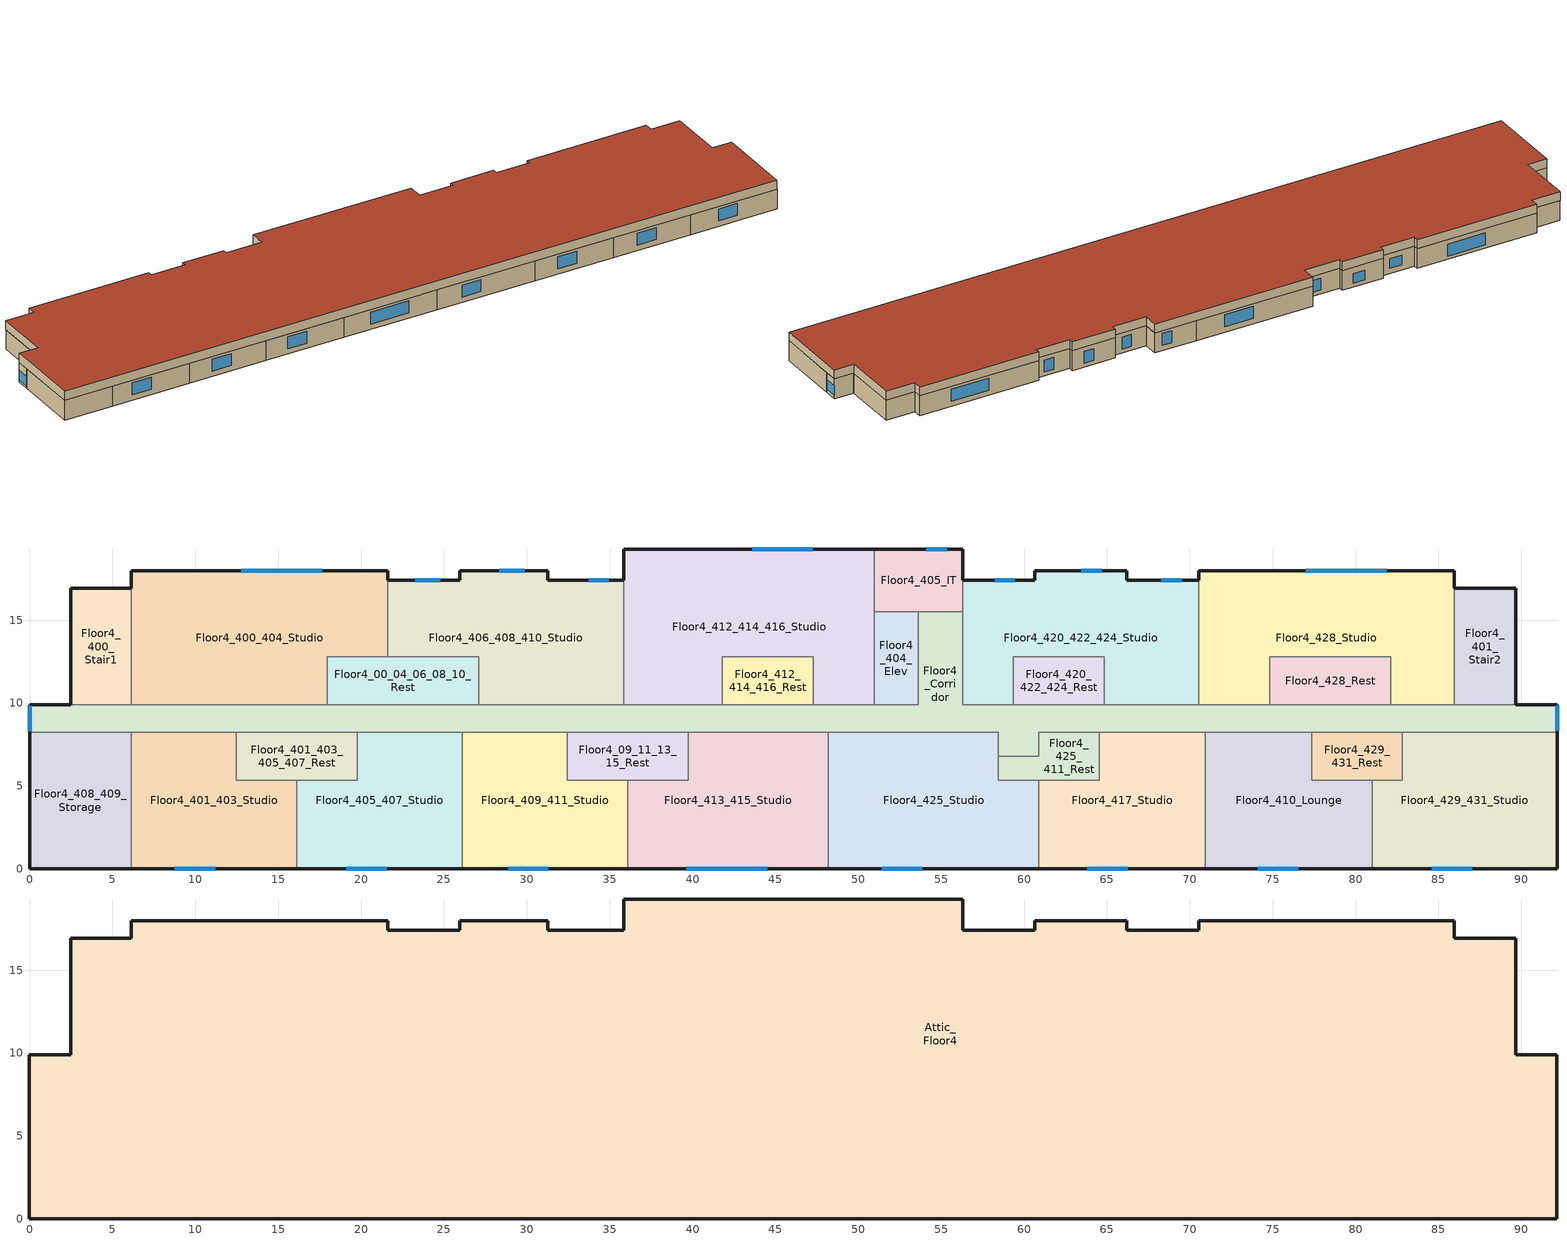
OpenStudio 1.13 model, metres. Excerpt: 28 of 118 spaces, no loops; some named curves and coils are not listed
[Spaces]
Floor4_405_IT
 floor to Attic_Floor3: 50.95,15.51 50.95,19.28 56.29,19.28 56.29,15.51 z10.34
 wall outside: 56.29,17.42 56.29,19.28 50.95,19.28 z10.34:12.88
 wall to Floor4_412_414_416_Studio: 50.95,19.28 50.95,15.51 z10.34:12.88
 wall to Floor4_420_422_424_Studio: 56.29,15.51 56.29,17.42 z10.34:12.88
 wall to Floor4_Corridor: 53.62,15.51 56.29,15.51 z10.34:12.88
 wall to Floor4_404_Elev: 50.95,15.51 53.62,15.51 z10.34:12.88
 window: 55.32,19.28 54.11,19.28 z11.01:12.53
Floor4_412_414_416_Studio
 floor to Attic_Floor3: 41.81,9.89 35.86,9.89 35.86,19.28 50.95,19.28 50.95,9.89 47.29,9.89 47.29,12.78 41.81,12.78 z10.34
 wall outside: 50.95,19.28 35.86,19.28 35.86,17.42 z10.34:12.88
 wall to Floor4_Corridor: 35.86,9.89 41.81,9.89 / 47.29,9.89 50.95,9.89 z10.34:12.88
 wall to Floor4_406_408_410_Studio: 35.86,17.42 35.86,9.89 z10.34:12.88
 wall to Floor4_404_Elev: 50.95,9.89 50.95,15.51 z10.34:12.88
 wall to Floor4_412_414_416_Rest: 41.81,9.89 41.81,12.78 47.29,12.78 47.29,9.89 z10.34:12.88
 window: 47.24,19.28 43.59,19.28 z11.02:12.55
Floor4_428_Studio
 floor to Attic_Floor3: 74.82,9.89 70.54,9.89 70.54,17.98 85.95,17.98 85.95,9.89 82.14,9.89 82.14,12.78 74.82,12.78 z10.34
 wall outside: 85.95,16.92 85.95,17.98 70.54,17.98 70.54,17.42 z10.34:12.88
 wall to Floor4_Corridor: 82.14,9.89 85.95,9.89 / 70.54,9.89 74.82,9.89 z10.34:12.88
 wall to Floor4_428_Rest: 74.82,9.89 74.82,12.78 82.14,12.78 82.14,9.89 z10.34:12.88
 wall to Floor4_420_422_424_Studio: 70.54,17.42 70.54,9.89 z10.34:12.88
 wall to Floor4_401_Stair2: 85.95,9.89 85.95,16.92 z10.34:12.88
 window: 81.88,17.98 77.01,17.98 z11:12.53
Floor4_420_422_424_Studio
 floor to Attic_Floor3: 59.36,9.89 56.29,9.89 56.29,17.42 60.63,17.42 60.63,17.98 66.19,17.98 66.19,17.42 70.54,17.42 70.54,9.89 64.85,9.89 64.85,12.78 59.36,12.78 z10.34
 wall outside: 70.54,17.42 66.19,17.42 66.19,17.98 60.63,17.98 60.63,17.42 56.29,17.42 z10.34:12.88
 wall to Floor4_Corridor: 64.85,9.89 70.54,9.89 / 56.29,15.51 56.29,9.89 59.36,9.89 z10.34:12.88
 wall to Floor4_420_422_424_Rest: 59.36,9.89 59.36,12.78 64.85,12.78 64.85,9.89 z10.34:12.88
 window: 69.51,17.42 68.29,17.42 z10.86:12.38; 64.68,17.98 63.46,17.98 z10.83:12.35; 59.44,17.42 58.22,17.42 z10.81:12.34
Floor4_406_408_410_Studio
 floor to Attic_Floor3: 27.1,9.89 27.1,12.78 21.62,12.78 21.62,17.42 25.96,17.42 25.96,17.98 31.27,17.98 31.27,17.42 35.86,17.42 35.86,9.89 z10.34
 wall outside: 35.86,17.42 31.27,17.42 31.27,17.98 25.96,17.98 25.96,17.42 21.62,17.42 z10.34:12.88
 wall to Floor4_Corridor: 27.1,9.89 35.86,9.89 z10.34:12.88
 wall to Floor4_00_04_06_08_10_Rest: 21.62,12.78 27.1,12.78 27.1,9.89 z10.34:12.88
 wall to Floor4_400_404_Studio: 21.62,17.42 21.62,12.78 z10.34:12.88
 window: 34.95,17.42 33.73,17.42 z10.85:12.37; 29.87,17.98 28.35,17.98 z10.88:12.1; 24.78,17.42 23.26,17.42 z11.02:12.24
Floor4_400_404_Studio
 floor to Attic_Floor3: 6.15,9.89 6.15,17.98 21.62,17.98 21.62,12.78 17.96,12.78 17.96,9.89 z10.34
 wall outside: 21.62,17.42 21.62,17.98 6.15,17.98 6.15,16.92 z10.34:12.88
 wall to Floor4_Corridor: 6.15,9.89 17.96,9.89 z10.34:12.88
 wall to Floor4_400_Stair1: 6.15,16.92 6.15,9.89 z10.34:12.88
 wall to Floor4_00_04_06_08_10_Rest: 17.96,9.89 17.96,12.78 21.62,12.78 z10.34:12.88
 window: 17.65,17.98 12.77,17.98 z10.75:12.28
Floor4_401_Stair2
 floor to Attic_Floor3: 85.95,9.89 85.95,16.92 89.66,16.92 89.66,9.89 z10.34
 wall outside: 89.66,9.89 89.66,16.92 85.95,16.92 z10.34:12.88
 wall to Floor4_Corridor: 85.95,9.89 89.66,9.89 z10.34:12.88
Floor4_400_Stair1
 floor to Attic_Floor3: 2.49,9.89 2.49,16.92 6.15,16.92 6.15,9.89 z10.34
 wall outside: 6.15,16.92 2.49,16.92 2.49,9.89 z10.34:12.88
 wall to Floor4_Corridor: 2.49,9.89 6.15,9.89 z10.34:12.88
Floor4_Corridor
 floor to Attic_Floor3: 58.45,6.79 58.45,8.23 0,8.23 0,9.89 53.62,9.89 53.62,15.51 56.29,15.51 56.29,9.89 92.15,9.89 92.15,8.23 60.88,8.23 60.88,6.79 z10.34
 wall outside: 2.49,9.89 0,9.89 0,8.23 / 92.15,8.23 92.15,9.89 89.66,9.89 z10.34:12.88
 wall to Floor4_425_411_Rest: 58.45,6.79 60.88,6.79 60.88,8.23 64.54,8.23 z10.34:12.88
 wall to Floor4_425_Studio: 48.2,8.23 58.45,8.23 58.45,6.79 z10.34:12.88
 wall to Floor4_413_415_Studio: 39.75,8.23 48.2,8.23 z10.34:12.88
 wall to Floor4_09_11_13_15_Rest: 32.44,8.23 39.75,8.23 z10.34:12.88
 wall to Floor4_409_411_Studio: 26.11,8.23 32.44,8.23 z10.34:12.88
 wall to Floor4_405_407_Studio: 19.79,8.23 26.11,8.23 z10.34:12.88
 wall to Floor4_401_403_405_407_Rest: 12.47,8.23 19.79,8.23 z10.34:12.88
 wall to Floor4_401_403_Studio: 6.15,8.23 12.47,8.23 z10.34:12.88
 wall to Floor4_408_409_Storage: 0,8.23 6.15,8.23 z10.34:12.88
 wall to Floor4_00_04_06_08_10_Rest: 27.1,9.89 17.96,9.89 z10.34:12.88
 wall to Floor4_412_414_416_Rest: 47.29,9.89 41.81,9.89 z10.34:12.88
 wall to Floor4_404_Elev: 53.62,15.51 53.62,9.89 50.95,9.89 z10.34:12.88
 wall to Floor4_420_422_424_Rest: 64.85,9.89 59.36,9.89 z10.34:12.88
 wall to Floor4_428_Rest: 82.14,9.89 74.82,9.89 z10.34:12.88
 wall to Floor4_429_431_Studio: 82.83,8.23 92.15,8.23 z10.34:12.88
 wall to Floor4_429_431_Rest: 77.34,8.23 82.83,8.23 z10.34:12.88
 wall to Floor4_410_Lounge: 70.94,8.23 77.34,8.23 z10.34:12.88
 wall to Floor4_417_Studio: 64.54,8.23 70.94,8.23 z10.34:12.88
 window: 92.15,8.32 92.15,9.84 z10.77:11.99; 0,9.84 0,8.31 z10.65:11.87
Floor4_404_Elev
 floor to Attic_Floor3: 50.95,9.89 50.95,15.51 53.62,15.51 53.62,9.89 z10.34
Floor4_428_Rest
 floor to Attic_Floor3: 74.82,9.89 74.82,12.78 82.14,12.78 82.14,9.89 z10.34
Floor4_420_422_424_Rest
 floor to Attic_Floor3: 59.36,9.89 59.36,12.78 64.85,12.78 64.85,9.89 z10.34
Floor4_412_414_416_Rest
 floor to Attic_Floor3: 41.81,9.89 41.81,12.78 47.29,12.78 47.29,9.89 z10.34
Floor4_00_04_06_08_10_Rest
 floor to Attic_Floor3: 17.96,9.89 17.96,12.78 27.1,12.78 27.1,9.89 z10.34
Floor4_429_431_Studio
 floor to Attic_Floor3: 81,0 81,5.34 82.83,5.34 82.83,8.23 92.15,8.23 92.15,0 z10.34
 wall outside: 81,0 92.15,0 92.15,8.23 z10.34:12.88
 wall to Floor4_410_Lounge: 81,5.34 81,0 z10.34:12.88
 wall to Floor4_429_431_Rest: 82.83,8.23 82.83,5.34 81,5.34 z10.34:12.88
 window: 84.6,0 87.03,0 z11.02:12.55
Floor4_429_431_Rest
 floor to Attic_Floor3: 77.34,5.34 77.34,8.23 82.83,8.23 82.83,5.34 z10.34
 wall to Floor4_410_Lounge: 77.34,8.23 77.34,5.34 81,5.34 z10.34:12.88
Floor4_410_Lounge
 floor to Attic_Floor3: 70.94,0 70.94,8.23 77.34,8.23 77.34,5.34 81,5.34 81,0 z10.34
 wall outside: 70.94,0 81,0 z10.34:12.88
 wall to Floor4_417_Studio: 70.94,8.23 70.94,0 z10.34:12.88
 window: 74.1,0 76.54,0 z11.02:12.55
Floor4_417_Studio
 floor to Attic_Floor3: 60.88,0 60.88,5.34 64.54,5.34 64.54,8.23 70.94,8.23 70.94,0 z10.34
 wall outside: 60.88,0 70.94,0 z10.34:12.88
 wall to Floor4_425_Studio: 60.88,5.34 60.88,0 z10.34:12.88
 wall to Floor4_425_411_Rest: 64.54,8.23 64.54,5.34 60.88,5.34 z10.34:12.88
 window: 63.81,0 66.24,0 z11.02:12.55
Floor4_425_411_Rest
 floor to Attic_Floor3: 58.45,5.34 58.45,6.79 60.88,6.79 60.88,8.23 64.54,8.23 64.54,5.34 z10.34
 wall to Floor4_425_Studio: 58.45,6.79 58.45,5.34 60.88,5.34 z10.34:12.88
Floor4_425_Studio
 floor to Attic_Floor3: 48.2,0 48.2,8.23 58.45,8.23 58.45,5.34 60.88,5.34 60.88,0 z10.34
 wall outside: 48.2,0 60.88,0 z10.34:12.88
 wall to Floor4_413_415_Studio: 48.2,8.23 48.2,0 z10.34:12.88
 window: 51.41,0 53.85,0 z11.02:12.55
Floor4_413_415_Studio
 floor to Attic_Floor3: 48.2,0 36.09,0 36.09,5.34 39.75,5.34 39.75,8.23 48.2,8.23 z10.34
 wall outside: 36.09,0 48.2,0 z10.34:12.88
 wall to Floor4_409_411_Studio: 36.09,5.34 36.09,0 z10.34:12.88
 wall to Floor4_09_11_13_15_Rest: 39.75,8.23 39.75,5.34 36.09,5.34 z10.34:12.88
 window: 39.62,0 44.5,0 z11.02:12.55
Floor4_09_11_13_15_Rest
 floor to Attic_Floor3: 32.44,5.34 32.44,8.23 39.75,8.23 39.75,5.34 z10.34
 wall to Floor4_409_411_Studio: 32.44,8.23 32.44,5.34 36.09,5.34 z10.34:12.88
Floor4_409_411_Studio
 floor to Attic_Floor3: 26.11,0 26.11,8.23 32.44,8.23 32.44,5.34 36.09,5.34 36.09,0 z10.34
 wall outside: 26.11,0 36.09,0 z10.34:12.88
 wall to Floor4_405_407_Studio: 26.11,8.23 26.11,0 z10.34:12.88
 window: 28.87,0 31.31,0 z11.02:12.55
Floor4_405_407_Studio
 floor to Attic_Floor3: 16.13,0 16.13,5.34 19.79,5.34 19.79,8.23 26.11,8.23 26.11,0 z10.34
 wall outside: 16.13,0 26.11,0 z10.34:12.88
 wall to Floor4_401_403_Studio: 16.13,5.34 16.13,0 z10.34:12.88
 wall to Floor4_401_403_405_407_Rest: 19.79,8.23 19.79,5.34 16.13,5.34 z10.34:12.88
 window: 19.11,0 21.55,0 z11.02:12.55
Floor4_401_403_405_407_Rest
 floor to Attic_Floor3: 12.47,5.34 12.47,8.23 19.79,8.23 19.79,5.34 z10.34
 wall to Floor4_401_403_Studio: 12.47,8.23 12.47,5.34 16.13,5.34 z10.34:12.88
Floor4_401_403_Studio
 floor to Attic_Floor3: 6.15,0 6.15,8.23 12.47,8.23 12.47,5.34 16.13,5.34 16.13,0 z10.34
 wall outside: 6.15,0 16.13,0 z10.34:12.88
 wall to Floor4_408_409_Storage: 6.15,8.23 6.15,0 z10.34:12.88
 window: 8.76,0 11.2,0 z11.02:12.55
Floor4_408_409_Storage
 floor to Attic_Floor3: 0,0 0,8.23 6.15,8.23 6.15,0 z10.34
 wall outside: 0,8.23 0,0 6.15,0 z10.34:12.88
Attic_Floor4
 floor to Floor4_Corridor: 58.45,6.79 58.45,8.23 0,8.23 0,9.89 53.62,9.89 53.62,15.51 56.29,15.51 56.29,9.89 92.15,9.89 92.15,8.23 60.88,8.23 60.88,6.79 z12.88
 floor to Floor4_400_404_Studio: 6.15,9.89 6.15,17.98 21.62,17.98 21.62,12.78 17.96,12.78 17.96,9.89 z12.88
 floor to Floor4_404_Elev: 53.62,9.89 50.95,9.89 50.95,15.51 53.62,15.51 z12.88
 floor to Floor4_405_IT: 50.95,15.51 50.95,19.28 56.29,19.28 56.29,15.51 z12.88
 floor to Floor4_412_414_416_Studio: 35.86,9.89 35.86,19.28 50.95,19.28 50.95,9.89 z12.88
 floor to Floor4_401_Stair2: 85.95,9.89 85.95,16.92 89.66,16.92 89.66,9.89 z12.88
 floor to Floor4_406_408_410_Studio: 35.86,9.89 27.1,9.89 27.1,12.78 21.62,12.78 21.62,17.42 25.96,17.42 25.96,17.98 31.27,17.98 31.27,17.42 35.86,17.42 z12.88
 floor to Floor4_428_Studio: 70.54,9.89 70.54,17.98 85.95,17.98 85.95,9.89 z12.88
 floor to Floor4_425_Studio: 48.2,0 48.2,8.23 58.45,8.23 58.45,5.34 60.88,5.34 60.88,0 z12.88
 floor to Floor4_410_Lounge: 70.94,0 70.94,8.23 77.34,8.23 77.34,5.34 81,5.34 81,0 z12.88
 floor to Floor4_408_409_Storage: 0,0 0,8.23 6.15,8.23 6.15,0 z12.88
 floor to Floor4_401_403_Studio: 6.15,0 6.15,8.23 12.47,8.23 12.47,5.34 16.13,5.34 16.13,0 z12.88
 floor to Floor4_417_Studio: 60.88,0 60.88,5.34 64.54,5.34 64.54,8.23 70.94,8.23 70.94,0 z12.88
 floor to Floor4_420_422_424_Studio: 56.29,9.89 56.29,17.42 60.63,17.42 60.63,17.98 66.19,17.98 66.19,17.42 70.54,17.42 70.54,9.89 z12.88
 floor to Floor4_00_04_06_08_10_Rest: 17.96,9.89 17.96,12.78 27.1,12.78 27.1,9.89 z12.88
 floor to Floor4_401_403_405_407_Rest: 12.47,5.34 12.47,8.23 19.79,8.23 19.79,5.34 z12.88
 floor to Floor4_09_11_13_15_Rest: 32.44,5.34 32.44,8.23 39.75,8.23 39.75,5.34 z12.88
 floor to Floor4_405_407_Studio: 16.13,0 16.13,5.34 19.79,5.34 19.79,8.23 26.11,8.23 26.11,0 z12.88
 floor to Floor4_409_411_Studio: 26.11,0 26.11,8.23 32.44,8.23 32.44,5.34 36.09,5.34 36.09,0 z12.88
 floor to Floor4_425_411_Rest: 58.45,5.34 58.45,6.79 60.88,6.79 60.88,8.23 64.54,8.23 64.54,5.34 z12.88
 floor to Floor4_400_Stair1: 2.49,9.89 2.49,16.92 6.15,16.92 6.15,9.89 z12.88
 floor to Floor4_429_431_Rest: 77.34,5.34 77.34,8.23 82.83,8.23 82.83,5.34 z12.88
 floor to Floor4_429_431_Studio: 81,0 81,5.34 82.83,5.34 82.83,8.23 92.15,8.23 92.15,0 z12.88
 floor to Floor4_413_415_Studio: 36.09,0 36.09,5.34 39.75,5.34 39.75,8.23 48.2,8.23 48.2,0 z12.88
 floor to Floor4_428_Rest: 74.82,9.89 74.82,12.78 82.14,12.78 82.14,9.89 z12.88
 floor to Floor4_420_422_424_Rest: 59.36,9.89 59.36,12.78 64.85,12.78 64.85,9.89 z12.88
 floor to Floor4_412_414_416_Rest: 41.81,9.89 41.81,12.78 47.29,12.78 47.29,9.89 z12.88
 wall outside: 92.15,0 92.15,9.89 89.66,9.89 89.66,16.92 85.95,16.92 85.95,17.98 70.54,17.98 70.54,17.42 66.19,17.42 66.19,17.98 60.63,17.98 60.63,17.42 56.29,17.42 56.29,19.28 35.86,19.28 35.86,17.42 31.27,17.42 31.27,17.98 25.96,17.98 25.96,17.42 21.62,17.42 21.62,17.98 6.15,17.98 6.15,16.92 2.49,16.92 2.49,9.89 0,9.89 0,0 92.15,0 z12.88:14.02
 roof outside: 35.86,19.28 35.86,17.42 31.27,17.42 31.27,17.98 25.96,17.98 25.96,17.42 21.62,17.42 21.62,17.98 6.15,17.98 6.15,16.92 2.49,16.92 2.49,9.89 0,9.89 0,0 92.15,0 92.15,9.89 89.66,9.89 89.66,16.92 85.95,16.92 85.95,17.98 70.54,17.98 70.54,17.42 66.19,17.42 66.19,17.98 60.63,17.98 60.63,17.42 56.29,17.42 56.29,19.28 z14.02
[ClimateZones]
Climate Zone Institution Name 1=ASHRAE; Climate Zone Document Name 1=ANSI/ASHRAE Standard 169; Climate Zone Document Year 1=2006; Climate Zone Value 1=6A; Climate Zone Institution Name 2=CEC; Climate Zone Document Name 2=California Climate Zone Descriptions; Climate Zone Document Year 2=1995
[Building]
CandleWood Suites, Fort Drum, NY: Nominal Floor to Floor Height {m}=3.3528; Space Type=LrgHotel - GuestRoom; Default Construction Set=LrgHotelConsSet adj roof insulation adj ext wall insulation; Standards Number of Stories=4; Standards Number of Above Ground Stories=4; Standards Building Type=LargeHotel; Standards Number of Living Units=240; Nominal Floor to Ceiling Height {m}=2.4384
[Site]
Watertown Ap: Latitude {deg}=44; Longitude {deg}=-76.02; Time Zone {hr}=-5; Elevation {m}=97
[SizingPeriod:DesignDay] Barometric Pressure {Pa}=100165; Sky Clearness=0; Rain Indicator=0; Snow Indicator=0; Day of Month=21; Daylight Saving Time Indicator=0; Humidity Indicating Type=Wetbulb; Dry-Bulb Temperature Range Modifier Type=DefaultMultipliers
Name | Maximum Dry-Bulb Temperature {C} | Daily Dry-Bulb Temperature Range {deltaC} | Humidity Indicating Conditions at Maximum Dry-Bulb | Wind Speed {m/s} | Wind Direction {deg} | Month | Day Type | Solar Model Indicator | ASHRAE Taub | ASHRAE Taud
Watertown Ap Ann Clg .4% Condns DB=>MWB | 29.6 | 10.8 | 22 | 4.8 | 250 | 7 | SummerDesignDay | ASHRAETau | 0.457 | 2.015
Watertown Ap Ann Htg 99.6% Condns DB | -25 | 0 | -25 | 2.2 | 80 | 1 | WinterDesignDay | ASHRAEClearSky
[Construction]
ExtSlabCarpet 4in: MAT-CC05 4 HW CONCRETE, SlabInsulation, G05 25mm wood
Interior Floor: F16 Acoustic tile, F05 Ceiling air space resistance, M11 100mm lightweight concrete
Interior Wall: G01a 19mm gypsum board, F04 Wall air space resistance, G01a 19mm gypsum board
Interior Ceiling: M11 100mm lightweight concrete, F05 Ceiling air space resistance, F16 Acoustic tile
ExtWindow Metal: Fixed Window 3.12/0.40/0.31
Exterior Door: F08 Metal surface, I01 25mm insulation board
Interior Window: Clear 3mm
Interior Door; Interior Partition: G05 25mm wood
ExtRoof IEAD adj roof insulation: Roof Membrane, IEAD Roof Insulation R-19.72 IP_R-value 49.0 (ft^2*h*R/Btu), Metal Decking
ExtWall Mass adj ext wall insulation: 1IN Stucco, 8IN CONCRETE HW RefBldg, Mass Wall Insulation R-10.11 IP_R-value 20.0 (ft^2*h*R/Btu), 1/2IN Gypsum
[Material] Thermal Absorptance=0.9
Name | Roughness | Thickness {m} | Conductivity {W/m-K} | Density {kg/m3} | Specific Heat {J/kg-K} | Solar Absorptance | Visible Absorptance
MAT-CC05 4 HW CONCRETE | Rough | 0.1016 | 1.311 | 2240 | 836.8 | 0.85 | 0.85
1IN Stucco | Smooth | 0.0253 | 0.6918 | 1858 | 837 | 0.92 | 0.92
8IN CONCRETE HW RefBldg | Rough | 0.2032 | 1.311 | 2240 | 836.8 | 0.7 | 0.7
1/2IN Gypsum | Smooth | 0.0127 | 0.16 | 784.9 | 830 | 0.4 | 0.4
Roof Membrane | VeryRough | 0.0095 | 0.16 | 1121.29 | 1460 | 0.7 | 0.7
Metal Decking | MediumSmooth | 0.0015 | 45.006 | 7680 | 418.4 | 0.6 | 0.6
F16 Acoustic tile | MediumSmooth | 0.0191 | 0.06 | 368 | 590 | 0.3 | 0.3
M11 100mm lightweight concrete | MediumRough | 0.1016 | 0.53 | 1280 | 840 | 0.5 | 0.5
G01a 19mm gypsum board | MediumSmooth | 0.019 | 0.16 | 800 | 1090 | 0.4 | 0.4
F08 Metal surface | Smooth | 0.0008 | 45.28 | 7824 | 500 | 0.7 | 0.7
I01 25mm insulation board | MediumRough | 0.0254 | 0.03 | 43 | 1210 | 0.6 | 0.6
G05 25mm wood | MediumSmooth | 0.0254 | 0.15 | 608 | 1630 | 0.5 | 0.5
IEAD Roof Insulation R-19.72 IP_R-value 49.0 (ft^2*h*R/Btu) | MediumRough | 0.422841 | 0.049 | 265 | 836.8 | 0.7 | 0.7
Mass Wall Insulation R-10.11 IP_R-value 20.0 (ft^2*h*R/Btu) | MediumRough | 0.172588 | 0.049 | 265 | 836.8 | 0.7 | 0.7
SlabInsulation | MediumRough | 0.08128 | 0.049 | 265 | 836.8 | 0.7 | 0.7
[DefaultSurfaceConstructions]
Name | Floor Construction | Wall Construction | Roof Ceiling Construction
Default Surface Constructions 2 | Interior Floor | Interior Wall | Interior Ceiling
Default Surface Constructions 3 | ExtSlabCarpet 4in | ExtSlabCarpet 4in | ExtSlabCarpet 4in
Default Surface Constructions 1 adj roof insulation adj ext wall insulation | ExtSlabCarpet 4in | ExtWall Mass adj ext wall insulation | ExtRoof IEAD adj roof insulation
[Material:AirGap]
Name | Thermal Resistance {m2-K/W}
F05 Ceiling air space resistance | 0.18
F04 Wall air space resistance | 0.15
[DefaultSubSurfaceConstructions]
Name | Fixed Window Construction | Operable Window Construction | Door Construction | Tubular Daylight Dome Construction | Tubular Daylight Diffuser Construction
Default Sub Surface Constructions 1 | ExtWindow Metal | ExtWindow Metal | Exterior Door | Interior Window | Interior Window
Default Sub Surface Constructions 2 | Interior Window | Interior Window | Interior Door
[WindowMaterial:SimpleGlazingSystem]
Fixed Window 3.12/0.40/0.31: U-Factor {W/m2-K}=1.98739; Solar Heat Gain Coefficient=0.35; Visible Transmittance=0.31
[WindowMaterial:Glazing]
Clear 3mm: Optical Data Type=SpectralAverage; Thickness {m}=0.003; Solar Transmittance at Normal Incidence=0.837; Front Side Solar Reflectance at Normal Incidence=0.075; Back Side Solar Reflectance at Normal Incidence=0; Visible Transmittance at Normal Incidence=0.898; Front Side Visible Reflectance at Normal Incidence=0.081; Back Side Visible Reflectance at Normal Incidence=0; Infrared Transmittance at Normal Incidence=0; Front Side Infrared Hemispherical Emissivity=0.84; Back Side Infrared Hemispherical Emissivity=0.84; Conductivity {W/m-K}=0.9; Dirt Correction Factor for Solar and Visible Transmittance=1; Solar Diffusing=No
[DefaultConstructionSet]
LrgHotelConsSet adj roof insulation adj ext wall insulation: Default Exterior Surface Constructions=Default Surface Constructions 1 adj roof insulation adj ext wall insulation; Default Interior Surface Constructions=Default Surface Constructions 2; Default Ground Contact Surface Constructions=Default Surface Constructions 3; Default Exterior SubSurface Constructions=Default Sub Surface Constructions 1; Default Interior SubSurface Constructions=Default Sub Surface Constructions 2; Interior Partition Construction=Interior Partition
[SpaceType] Standards Building Type=LargeHotel
Name | Default Schedule Set | Design Specification Outdoor Air Object | Standards Space Type
LrgHotel - Attic | LrgHotel - Attic Schedule Set | LrgHotel - Attic Ventilation | Attic
LrgHotel - Corridor | LrgHotel - Corridor Schedule Set | LrgHotel - Circulation Ventilation | Corridor
LrgHotel - GuestRoom | LrgHotel - GuestRoom Schedule Set | LrgHotel - Guest Room Ventilation | GuestRoom
LrgHotel - Storage | LrgHotel - Storage Schedule Set | LrgHotel - Storage Ventilation | Storage
LrgHotel - Restrooms | LrgHotel - Restroom Schedule Set | LrgHotel - Guest Room Ventilation | GuestRoom
LrgHotel - Stairs | LrgHotel - Stairs Schedule Set | LrgHotel - Stairs Ventilation | Corridor
LrgHotel - Elevator | LrgHotel - Elevator Schedule Set | LrgHotel - Circulation Ventilation | Corridor
LrgHotel - IT Space | LrgHotel - IT/Office Schedule Set | LrgHotel - IT Ventilation | Mechanical
LrgHotel - Lounge | LrgHotel - Lobby/BusinessCenter Schedule Set | LrgHotel - Lobby Ventilation | Lobby
[DefaultScheduleSet] People Activity Level Schedule=LargeHotel Activity; Infiltration Schedule=LargeHotel Infil Quarter On
Name | Number of People Schedule | Lighting Schedule | Electric Equipment Schedule
LrgHotel - Attic Schedule Set; LrgHotel - Lobby/BusinessCenter Schedule Set; LrgHotel - Storage Schedule Set; LrgHotel - IT/Office Schedule Set | LargeHotel Bldg Occ | LargeHotel Bldg Light | LargeHotel Bldg Equip
LrgHotel - Corridor Schedule Set | LargeHotel Bldg Occ | LargeHotel Bldg Light-Corridors
LrgHotel - GuestRoom Schedule Set | LargeHotel GuestRoom Occ | LargeHotel Bldg Light | LargeHotel GuestRoom Equip
LrgHotel - Restroom Schedule Set | LargeHotel GuestRoom Occ | LargeHotel Bldg Light | LargeHotel Bldg Equip
LrgHotel - Stairs Schedule Set | LargeHotel Bldg Occ | LargeHotel Bldg Light
LrgHotel - Elevator Schedule Set | LargeHotel Bldg Occ | LargeHotel Bldg Light | LargeHotel Elevator PlugLoad Sch
[DesignSpecification:OutdoorAir] Outdoor Air Method=Sum
Name | Outdoor Air Flow per Person {m3/s-person} | Outdoor Air Flow per Floor Area {m3/s-m2}
LrgHotel - Attic Ventilation | 0 | 0.0003048
LrgHotel - Circulation Ventilation |  | 0.0003048
LrgHotel - Guest Room Ventilation | 0.00235974 | 0.0003048
LrgHotel - Lobby Ventilation | 0.00353961 | 0.0003048
LrgHotel - Storage Ventilation |  | 0.0006096
LrgHotel - IT Ventilation; LrgHotel - Stairs Ventilation | 0.00707921
[SpaceInfiltration:DesignFlowRate] Design Flow Rate Calculation Method=Flow/ExteriorArea; Flow per Exterior Surface Area {m3/s-m2}=0.000226568
Name | Space or SpaceType
LrgHotel - Attic Infiltration | LrgHotel - Attic
LrgHotel - Corridor Infiltration | LrgHotel - Corridor
LrgHotel - GuestRoom Infiltration | LrgHotel - GuestRoom
LrgHotel - Storage Infiltration | LrgHotel - Storage
LrgHotel - Restroom Infiltration | LrgHotel - Restrooms
LrgHotel - Stairs Infiltration | LrgHotel - Stairs
LrgHotel - Elevator Infiltration | LrgHotel - Elevator
LrgHotel - IT Infiltration | LrgHotel - IT Space
LrgHotel - Lounge Infiltration | LrgHotel - Lounge
[ThermostatSetpoint:DualSetpoint]
Name | Heating Setpoint Temperature Schedule | Cooling Setpoint Temperature Schedule
Thermal Zone: Attic_Floor4 Thermostat 1 | Heating Never Come On | Cooling Never Come On
Thermal Zone: Floor4_412_414_416_Studio Thermostat 1; Thermal Zone: Floor4_428_Studio Thermostat 1; Thermal Zone: Floor4_429_431_Studio Thermostat 1; Thermal Zone: Floor4_400_404_Studio Thermostat 1; Thermal Zone: Floor4_406_408_410_Studio Thermostat 1; Thermal Zone: Floor4_425_Studio Thermostat 1; Thermal Zone: Floor4_413_415_Studio Thermostat 1; Thermal Zone: Floor4_401_403_Studio Thermostat 1; Thermal Zone: Floor4_405_407_Studio Thermostat 1; Thermal Zone: Floor4_417_Studio Thermostat 1; Thermal Zone: Floor4_409_411_Studio Thermostat 1; Thermal Zone: Floor4_420_422_424_Studio Thermostat 1; Thermal Zone: Floor4_420_422_424_Rest Thermostat; Thermal Zone: Floor4_00_04_06_08_10_Rest Thermostat; Thermal Zone: Floor4_412_414_416_Rest Thermostat; Thermal Zone: Floor4_428_Rest Thermostat; Thermal Zone: Floor4_429_431_Rest Thermostat; Thermal Zone: Floor4_401_403_405_407_Rest Thermostat; Thermal Zone: Floor4_09_11_13_15_Rest Thermostat; Thermal Zone: Floor4_425_411_Rest Thermostat | LargeHotel GuestRoom HtgSetp | LargeHotel GuestRoom ClgSetp
Thermal Zone: Floor4_405_IT Thermostat 1; Thermal Zone: Floor4_410_Lounge Thermostat; Thermal Zone: Floor4_408_409_Storage Thermostat | LargeHotel HtgSetp | LargeHotel ClgSetp
Thermal Zone: Floor4_Corridor Thermostat; Thermal Zone: Floor4_400_Stair1 Thermostat; Thermal Zone: Floor4_401_Stair2 Thermostat; Thermal Zone: Floor4_404_Elev Thermostat | LargeHotel Corridor HtgSetp | LargeHotel Corridor ClgSetp
[Lights:Definition] Design Level Calculation Method=Watts/Area
Name | Watts per Space Floor Area {W/m2}
Corridor Lights Definition; IT Lights Definition | 6.99654
GuestRoom Lights Definition | 8.50349
Storage Lights Definition | 4.84376
RestRoom Lights Definition | 5.81251
Stairs Lights Definition | 6.02779
Elevator Lights Definition | 7.16876
Lounge Lights Definition | 10.2257
[Lights]
Name | Lights Definition | Space or SpaceType
LrgHotel - Corridor Lights | Corridor Lights Definition | LrgHotel - Corridor
LrgHotel - GuestRoom Lights | GuestRoom Lights Definition | LrgHotel - GuestRoom
LrgHotel - Storage Lights | Storage Lights Definition | LrgHotel - Storage
LrgHotel - Rest Lights | RestRoom Lights Definition | LrgHotel - Restrooms
LrgHotel - Elev Lights | Elevator Lights Definition | LrgHotel - Elevator
LrgHotel - Lounge Lights | Lounge Lights Definition | LrgHotel - Lounge
LrgHotel - Stairs Lights | Stairs Lights Definition | LrgHotel - Stairs
LrgHotel - IT Lights | IT Lights Definition | LrgHotel - IT Space
[People:Definition] Number of People Calculation Method=Area/Person; Fraction Radiant=0.3
Name | Space Floor Area per Person {m2/person}
Corridor People Definition; Storage People Definition | 46.45152
GuestRoom People Definition; Rest People Definition | 23.22576
Lobby People Definition | 18.5806
Office People Definition | 9.290304
[People]
Name | People Definition | Space or SpaceType
LrgHotel - Corridor People | Corridor People Definition | LrgHotel - Corridor
LrgHotel - GuestRoom People | GuestRoom People Definition | LrgHotel - GuestRoom
LrgHotel - Storage People | Storage People Definition | LrgHotel - Storage
LrgHotel - Rest People | Rest People Definition | LrgHotel - Restrooms
LrgHotel - Elevator People | Corridor People Definition | LrgHotel - Elevator
LrgHotel - IT People | Office People Definition | LrgHotel - IT Space
LrgHotel - Stairs People | Corridor People Definition | LrgHotel - Stairs
LrgHotel - Lounge People | Lobby People Definition | LrgHotel - Lounge
[ElectricEquipment:Definition]
Name | Design Level Calculation Method | Watts per Space Floor Area {W/m2} | Fraction Radiant | Design Level {W} | Fraction Latent | Fraction Lost
GuestRoom Electric Equipment Definition | Watts/Area | 5.38196
Lobby Electric Equipment Definition | Watts/Area | 2.69098
Storage Electric Equipment Definition; Restroom Electric Equipment Definition | Watts/Area | 0.538196
IT Equipment Definition | Watts/Area | 49.6001 | 0
Elevator Electric Equipment Definition | EquipmentLevel |  | 0 | 595 | 0 | 0.7
[ElectricEquipment]
Name | Electric Equipment Definition | Space or SpaceType | Schedule
LrgHotel - GuestRoom Electric Equipment | GuestRoom Electric Equipment Definition | LrgHotel - GuestRoom
LrgHotel - Storage Electric Equipment | Storage Electric Equipment Definition | LrgHotel - Storage
LrgHotel - Rest Electric Equipment | Restroom Electric Equipment Definition | LrgHotel - Restrooms
LrgHotel -Lounge Electric Equipment | Lobby Electric Equipment Definition | LrgHotel - Lounge
LrgHotel - IT Electric Equipment | IT Equipment Definition | LrgHotel - IT Space | ITRoom Equip
LrgHotel - Elev Electic | Elevator Electric Equipment Definition | LrgHotel - Elevator
[BuildingStory]
Building Story 4: Nominal Z Coordinate {m}=0; Nominal Floor to Floor Height {m}=2.54
[Space] Building Story=Building Story 4
Name | Space Type | Thermal Zone | Part of Total Floor Area
Floor4_405_IT | LrgHotel - IT Space | Thermal Zone: Floor4_405_IT
Floor4_412_414_416_Studio | LrgHotel - GuestRoom | Thermal Zone: Floor4_412_414_416_Studio
Floor4_428_Studio | LrgHotel - GuestRoom | Thermal Zone: Floor4_428_Studio
Floor4_420_422_424_Studio | LrgHotel - GuestRoom | Thermal Zone: Floor4_420_422_424_Studio
Floor4_406_408_410_Studio | LrgHotel - GuestRoom | Thermal Zone: Floor4_406_408_410_Studio
Floor4_400_404_Studio | LrgHotel - GuestRoom | Thermal Zone: Floor4_400_404_Studio
Floor4_401_Stair2 | LrgHotel - Stairs | Thermal Zone: Floor4_401_Stair2
Floor4_400_Stair1 | LrgHotel - Stairs | Thermal Zone: Floor4_400_Stair1
Floor4_Corridor | LrgHotel - Corridor | Thermal Zone: Floor4_Corridor
Floor4_404_Elev | LrgHotel - Elevator | Thermal Zone: Floor4_404_Elev
Floor4_428_Rest | LrgHotel - Restrooms | Thermal Zone: Floor4_428_Rest
Floor4_420_422_424_Rest | LrgHotel - Restrooms | Thermal Zone: Floor4_420_422_424_Rest
Floor4_412_414_416_Rest | LrgHotel - Restrooms | Thermal Zone: Floor4_412_414_416_Rest
Floor4_00_04_06_08_10_Rest | LrgHotel - Restrooms | Thermal Zone: Floor4_00_04_06_08_10_Rest
Floor4_429_431_Studio | LrgHotel - GuestRoom | Thermal Zone: Floor4_429_431_Studio
Floor4_429_431_Rest | LrgHotel - Restrooms | Thermal Zone: Floor4_429_431_Rest
Floor4_410_Lounge | LrgHotel - Lounge | Thermal Zone: Floor4_410_Lounge
Floor4_417_Studio | LrgHotel - GuestRoom | Thermal Zone: Floor4_417_Studio
Floor4_425_411_Rest | LrgHotel - Restrooms | Thermal Zone: Floor4_425_411_Rest
Floor4_425_Studio | LrgHotel - GuestRoom | Thermal Zone: Floor4_425_Studio
Floor4_413_415_Studio | LrgHotel - GuestRoom | Thermal Zone: Floor4_413_415_Studio
Floor4_09_11_13_15_Rest | LrgHotel - Restrooms | Thermal Zone: Floor4_09_11_13_15_Rest
Floor4_409_411_Studio | LrgHotel - GuestRoom | Thermal Zone: Floor4_409_411_Studio
Floor4_405_407_Studio | LrgHotel - GuestRoom | Thermal Zone: Floor4_405_407_Studio
Floor4_401_403_405_407_Rest | LrgHotel - Restrooms | Thermal Zone: Floor4_401_403_405_407_Rest
Floor4_401_403_Studio | LrgHotel - GuestRoom | Thermal Zone: Floor4_401_403_Studio
Floor4_408_409_Storage | LrgHotel - Storage | Thermal Zone: Floor4_408_409_Storage
Attic_Floor4 | LrgHotel - Attic | Thermal Zone: Attic_Floor4 | No
[ThermalZone] Use Ideal Air Loads=No
Name | Thermostat
Thermal Zone: Floor4_409_411_Studio | Thermal Zone: Floor4_409_411_Studio Thermostat 1
Thermal Zone: Floor4_412_414_416_Studio | Thermal Zone: Floor4_412_414_416_Studio Thermostat 1
Thermal Zone: Floor4_420_422_424_Studio | Thermal Zone: Floor4_420_422_424_Studio Thermostat 1
Thermal Zone: Floor4_425_411_Rest | Thermal Zone: Floor4_425_411_Rest Thermostat
Thermal Zone: Floor4_400_404_Studio | Thermal Zone: Floor4_400_404_Studio Thermostat 1
Thermal Zone: Floor4_428_Studio | Thermal Zone: Floor4_428_Studio Thermostat 1
Thermal Zone: Floor4_417_Studio | Thermal Zone: Floor4_417_Studio Thermostat 1
Thermal Zone: Floor4_425_Studio | Thermal Zone: Floor4_425_Studio Thermostat 1
Thermal Zone: Floor4_09_11_13_15_Rest | Thermal Zone: Floor4_09_11_13_15_Rest Thermostat
Thermal Zone: Floor4_401_403_Studio | Thermal Zone: Floor4_401_403_Studio Thermostat 1
Thermal Zone: Floor4_429_431_Rest | Thermal Zone: Floor4_429_431_Rest Thermostat
Thermal Zone: Floor4_401_403_405_407_Rest | Thermal Zone: Floor4_401_403_405_407_Rest Thermostat
Thermal Zone: Floor4_420_422_424_Rest | Thermal Zone: Floor4_420_422_424_Rest Thermostat
Thermal Zone: Floor4_404_Elev | Thermal Zone: Floor4_404_Elev Thermostat
Thermal Zone: Floor4_412_414_416_Rest | Thermal Zone: Floor4_412_414_416_Rest Thermostat
Thermal Zone: Floor4_405_IT | Thermal Zone: Floor4_405_IT Thermostat 1
Thermal Zone: Attic_Floor4 | Thermal Zone: Attic_Floor4 Thermostat 1
Thermal Zone: Floor4_410_Lounge | Thermal Zone: Floor4_410_Lounge Thermostat
Thermal Zone: Floor4_406_408_410_Studio | Thermal Zone: Floor4_406_408_410_Studio Thermostat 1
Thermal Zone: Floor4_00_04_06_08_10_Rest | Thermal Zone: Floor4_00_04_06_08_10_Rest Thermostat
Thermal Zone: Floor4_408_409_Storage | Thermal Zone: Floor4_408_409_Storage Thermostat
Thermal Zone: Floor4_Corridor | Thermal Zone: Floor4_Corridor Thermostat
Thermal Zone: Floor4_428_Rest | Thermal Zone: Floor4_428_Rest Thermostat
Thermal Zone: Floor4_401_Stair2 | Thermal Zone: Floor4_401_Stair2 Thermostat
Thermal Zone: Floor4_413_415_Studio | Thermal Zone: Floor4_413_415_Studio Thermostat 1
Thermal Zone: Floor4_405_407_Studio | Thermal Zone: Floor4_405_407_Studio Thermostat 1
Thermal Zone: Floor4_400_Stair1 | Thermal Zone: Floor4_400_Stair1 Thermostat
Thermal Zone: Floor4_429_431_Studio | Thermal Zone: Floor4_429_431_Studio Thermostat 1
[Exterior:Lights:Definition]
Exterior Lights Definition: Design Level {W}=2340
[Exterior:Lights]
Exterior Lights: Exterior Lights Definition=Exterior Lights Definition; Schedule=Always On Discrete; Control Option=AstronomicalClock
[AirConditioner:VariableRefrigerantFlow] Availability Schedule=Always On Discrete 1; Rated Total Cooling Capacity {W}=56269.6; Rated Cooling COP {W/W}=5.495; Minimum Outdoor Temperature in Cooling Mode {C}=-5; Maximum Outdoor Temperature in Cooling Mode {C}=43; Rated Total Heating Capacity {W}=63010.3; Rated Total Heating Capacity Sizing Ratio {W/W}=1; Rated Heating COP {W/W}=5.495; Minimum Outdoor Temperature in Heating Mode {C}=-20; Maximum Outdoor Temperature in Heating Mode {C}=30; Heating Performance Curve Outdoor Temperature Type=WetBulbTemperature; Minimum Heat Pump Part-Load Ratio=0.25; Master Thermostat Priority Control Type=LoadPriority; Heat Pump Waste Heat Recovery=Yes; Equivalent Piping Length used for Piping Correction Factor in Cooling Mode {m}=45.72; Vertical Height used for Piping Correction Factor {m}=12.192; Piping Correction Factor for Height in Cooling Mode Coefficient=-0.000386; Equivalent Piping Length used for Piping Correction Factor in Heating Mode {m}=45.72; Piping Correction Factor for Height in Heating Mode Coefficient=0; Crankcase Heater Power per Compressor {W}=15; Number of Compressors=3; Ratio of Compressor Size to Total Compressor Capacity=0.33; Defrost Strategy=Resistive; Defrost Control=Timed; Defrost Time Period Fraction=0.058333; Resistive Defrost Heater Capacity {W}=Autosize; Water Condenser Volume Flow Rate {m3/s}=autosize; Evaporative Condenser Effectiveness=0.9; Evaporative Condenser Air Flow Rate {m3/s}=autosize; Evaporative Condenser Pump Rated Power Consumption {W}=autosize; Basin Heater Capacity {W/K}=0; Basin Heater Setpoint Temperature {C}=2; Fuel Type=NaturalGas; Minimum Outdoor Temperature in Heat Recovery Mode {C}=0; Maximum Outdoor Temperature in Heat Recovery Mode {C}=20; Initial Heat Recovery Cooling Capacity Fraction=0.5; Heat Recovery Cooling Capacity Time Constant {hr}=0.083; Initial Heat Recovery Cooling Energy Fraction=1; Heat Recovery Cooling Energy Time Constant {hr}=0; Initial Heat Recovery Heating Capacity Fraction=0.5; Heat Recovery Heating Capacity Time Constant {hr}=0.083; Initial Heat Recovery Heating Energy Fraction=0.5; Heat Recovery Heating Energy Time Constant {hr}=0
Name | Cooling Capacity Ratio Modifier Function of Low Temperature Curve | Cooling Capacity Ratio Boundary Curve | Cooling Capacity Ratio Modifier Function of High Temperature Curve | Cooling Energy Input Ratio Modifier Function of Low Temperature Curve | Cooling Energy Input Ratio Boundary Curve | Cooling Energy Input Ratio Modifier Function of High Temperature Curve | Cooling Energy Input Ratio Modifier Function of Low Part-Load Ratio Curve | Cooling Energy Input Ratio Modifier Function of High Part-Load Ratio Curve | Cooling Combination Ratio Correction Factor Curve | Cooling Part-Load Fraction Correlation Curve | Heating Capacity Ratio Modifier Function of Low Temperature Curve | Heating Capacity Ratio Boundary Curve | Heating Capacity Ratio Modifier Function of High Temperature Curve | Heating Energy Input Ratio Modifier Function of Low Temperature Curve | Heating Energy Input Ratio Boundary Curve | Heating Energy Input Ratio Modifier Function of High Temperature Curve | Heating Energy Input Ratio Modifier Function of Low Part-Load Ratio Curve | Heating Energy Input Ratio Modifier Function of High Part-Load Ratio Curve | Heating Combination Ratio Correction Factor Curve | Heating Part-Load Fraction Correlation Curve | Piping Correction Factor for Length in Cooling Mode Curve | Piping Correction Factor for Length in Heating Mode Curve | Maximum Outdoor Dry-bulb Temperature for Crankcase Heater {C} | Maximum Outdoor Dry-bulb Temperature for Defrost Operation {C} | Heat Recovery Cooling Capacity Modifier Curve | Heat Recovery Cooling Energy Modifier Curve | Heat Recovery Heating Capacity Modifier Curve | Heat Recovery Heating Energy Modifier Curve
VRF- 3B | VRF System VRFCoolCapFT 6 | VRF System VRFCoolCapFTBoundary 6 | VRF System VRFCoolCapFTHi 6 | VRF System VRFCoolEIRFT 6 | VRF System VRFCoolEIRFTBoundary 6 | VRF System VRFCoolEIRFTHi 6 | VRF System CoolingEIRLowPLR 6 | VRF System CoolingEIRHiPLR 6 | VRF System CoolingCombRatio 6 | VRF System VRFCPLFFPLR 11 | VRF System VRFHeatCapFT 6 | VRF System VRFHeatCapFTBoundary 6 | VRF System VRFHeatCapFTHi 6 | VRF System VRFHeatEIRFT 6 | VRF System VRFHeatEIRFTBoundary 6 | VRF System VRFHeatEIRFTHi 6 | VRF System HeatingEIRLowPLR 6 | VRF System HeatingEIRHiPLR 6 | VRF System HeatingCombRatio 6 | VRF System VRFCPLFFPLR 12 | VRF System CoolingLengthCorrectionFactor 6 | VRF System HeatingLengthCorrectionFactor 6 | -6.66667 | 7 | VRF System Heat Recovery Cooling Cap Modifier 6 | VRF System Heat Recovery Cooling Energy Modifier 6 | VRF System Heat Recovery Heating Cap Modifier 6 | VRF System Heat Recovery Heating Energy Modifier 6
VRF-4A | VRF System VRFCoolCapFT 7 | VRF System VRFCoolCapFTBoundary 7 | VRF System VRFCoolCapFTHi 7 | VRF System VRFCoolEIRFT 7 | VRF System VRFCoolEIRFTBoundary 7 | VRF System VRFCoolEIRFTHi 7 | VRF System CoolingEIRLowPLR 7 | VRF System CoolingEIRHiPLR 7 | VRF System CoolingCombRatio 7 | VRF System VRFCPLFFPLR 13 | VRF System VRFHeatCapFT 7 | VRF System VRFHeatCapFTBoundary 7 | VRF System VRFHeatCapFTHi 7 | VRF System VRFHeatEIRFT 7 | VRF System VRFHeatEIRFTBoundary 7 | VRF System VRFHeatEIRFTHi 7 | VRF System HeatingEIRLowPLR 7 | VRF System HeatingEIRHiPLR 7 | VRF System HeatingCombRatio 7 | VRF System VRFCPLFFPLR 14 | VRF System CoolingLengthCorrectionFactor 7 | VRF System HeatingLengthCorrectionFactor 7 | 7 | -6.66667 | VRF System Heat Recovery Cooling Cap Modifier 7 | VRF System Heat Recovery Cooling Energy Modifier 7 | VRF System Heat Recovery Heating Cap Modifier 7 | VRF System Heat Recovery Heating Energy Modifier 7
VRF-4B | VRF System VRFCoolCapFT 8 | VRF System VRFCoolCapFTBoundary 8 | VRF System VRFCoolCapFTHi 8 | VRF System VRFCoolEIRFT 8 | VRF System VRFCoolEIRFTBoundary 8 | VRF System VRFCoolEIRFTHi 8 | VRF System CoolingEIRLowPLR 8 | VRF System CoolingEIRHiPLR 8 | VRF System CoolingCombRatio 8 | VRF System VRFCPLFFPLR 15 | VRF System VRFHeatCapFT 8 | VRF System VRFHeatCapFTBoundary 8 | VRF System VRFHeatCapFTHi 8 | VRF System VRFHeatEIRFT 8 | VRF System VRFHeatEIRFTBoundary 8 | VRF System VRFHeatEIRFTHi 8 | VRF System HeatingEIRLowPLR 8 | VRF System HeatingEIRHiPLR 8 | VRF System HeatingCombRatio 8 | VRF System VRFCPLFFPLR 16 | VRF System CoolingLengthCorrectionFactor 8 | VRF System HeatingLengthCorrectionFactor 8 | 7 | -6.66667 | VRF System Heat Recovery Cooling Cap Modifier 8 | VRF System Heat Recovery Cooling Energy Modifier 8 | VRF System Heat Recovery Heating Cap Modifier 8 | VRF System Heat Recovery Heating Energy Modifier 8
[ZoneHVAC:TerminalUnit:VariableRefrigerantFlow] Supply Air Flow Rate When No Heating is Needed {m3/s}=autosize; Zone Terminal Unit On Parasitic Electric Energy Use {W}=30; Zone Terminal Unit Off Parasitic Electric Energy Use {W}=20; Rated Total Heating Capacity Sizing Ratio {W/W}=1
Name | Terminal Unit Availability schedule | Supply Air Flow Rate During Cooling Operation {m3/s} | Supply Air Flow Rate When No Cooling is Needed {m3/s} | Supply Air Flow Rate During Heating Operation {m3/s} | Outdoor Air Flow Rate During Cooling Operation {m3/s} | Outdoor Air Flow Rate During Heating Operation {m3/s} | Outdoor Air Flow Rate When No Cooling or Heating is Needed {m3/s} | Supply Air Fan Operating Mode Schedule | Supply Air Fan | Cooling Coil | Heating Coil
DS-B | Always On Discrete | 0.194914 | autosize | Autosize | Autosize | Autosize | Autosize | Always On Discrete | Zone HVAC Terminal Unit Variable Refrigerant Flow 1 Fan 11 | Zone HVAC Terminal Unit Variable Refrigerant Flow 1 Cooling Coil 11 | Zone HVAC Terminal Unit Variable Refrigerant Flow 1 Heating Coil 11
DS-B2 | Always On Discrete 1 | 0.194914 | autosize | 0.194914 | autosize | autosize | autosize | Always On Discrete 3 | VRF Zone Terminal Fan 9 | VRF Zone Terminal Cooling Coil 9 | VRF Zone Terminal Heating Coil 9
CS1-LOBBY | Always On Discrete | 0.165182 | autosize | Autosize | Autosize | Autosize | Autosize | Always On Discrete | Zone HVAC Terminal Unit Variable Refrigerant Flow 1 Fan 12 | Zone HVAC Terminal Unit Variable Refrigerant Flow 1 Cooling Coil 12 | Zone HVAC Terminal Unit Variable Refrigerant Flow 1 Heating Coil 12
FCU-MITSUBISHI/PEFY-P12NMAU-E203 12 | Always On Discrete 1 | 0.349241 | Autosize | 0.349241 | autosize | autosize | autosize | Always On Discrete 7 | VRF Zone Terminal Fan 34 | VRF Zone Terminal Cooling Coil 34 | VRF Zone Terminal Heating Coil 34
FCU-MITSUBISHI/PEFY-P12NMAU-E300 11 | Always On Discrete 1 | 0.349241 | autosize | 0.349241 | autosize | autosize | autosize | Always On Discrete 11 | VRF Zone Terminal Fan 35 | VRF Zone Terminal Cooling Coil 35 | VRF Zone Terminal Heating Coil 35
FCU - 3RD FLOOR 14 | Always On Discrete 1 | 0.349241 | Autosize | 0.349241 | autosize | autosize | autosize | Always On Discrete 19 | VRF Zone Terminal Fan 51 | VRF Zone Terminal Cooling Coil 51 | VRF Zone Terminal Heating Coil 51
FCU - 3RD FLOOR 16 | Always On Discrete 1 | 0.349241 | Autosize | 0.349241 | autosize | autosize | autosize | Always On Discrete 19 | VRF Zone Terminal Fan 53 | VRF Zone Terminal Cooling Coil 53 | VRF Zone Terminal Heating Coil 53
FCU - 3RD FLOOR 19 | Always On Discrete 1 | 0.349241 | Autosize | 0.349241 | autosize | autosize | autosize | Always On Discrete 19 | VRF Zone Terminal Fan 56 | VRF Zone Terminal Cooling Coil 56 | VRF Zone Terminal Heating Coil 56
FCU - 3RD FLOOR 24 | Always On Discrete 1 | 0.349241 | autosize | 0.349241 | autosize | autosize | autosize | Always On Discrete 15 | VRF Zone Terminal Fan 61 | VRF Zone Terminal Cooling Coil 61 | VRF Zone Terminal Heating Coil 61
FCU - 3RD FLOOR 25 | Always On Discrete 1 | 0.349241 | autosize | 0.349241 | autosize | autosize | autosize | Always On Discrete 15 | VRF Zone Terminal Fan 62 | VRF Zone Terminal Cooling Coil 62 | VRF Zone Terminal Heating Coil 62
FCU - 4TH FLOOR 1 | Always On Discrete 1 | 0.349241 | autosize | 0.349241 | autosize | autosize | autosize | Always On Discrete 23 | VRF Zone Terminal Fan 63 | VRF Zone Terminal Cooling Coil 63 | VRF Zone Terminal Heating Coil 63
FCU - 4TH FLOOR 2 | Always On Discrete 1 | 0.349241 | autosize | 0.349241 | autosize | autosize | autosize | Always On Discrete 23 | VRF Zone Terminal Fan 64 | VRF Zone Terminal Cooling Coil 64 | VRF Zone Terminal Heating Coil 64
FCU - 4TH FLOOR 3 | Always On Discrete 1 | 0.349241 | autosize | 0.349241 | autosize | autosize | autosize | Always On Discrete 23 | VRF Zone Terminal Fan 65 | VRF Zone Terminal Cooling Coil 65 | VRF Zone Terminal Heating Coil 65
FCU - 4TH FLOOR B 5 | Always On Discrete 1 | 0.349241 | autosize | 0.349241 | autosize | autosize | autosize | Always On Discrete 27 | VRF Zone Terminal Fan 80 | VRF Zone Terminal Cooling Coil 80 | VRF Zone Terminal Heating Coil 80
FCU - 4TH FLOOR B 6 | Always On Discrete 1 | 0.349241 | autosize | 0.349241 | autosize | autosize | autosize | Always On Discrete 27 | VRF Zone Terminal Fan 81 | VRF Zone Terminal Cooling Coil 81 | VRF Zone Terminal Heating Coil 81
FCU - 4TH FLOOR B 10 | Always On Discrete 1 | 0.349241 | autosize | 0.349241 | autosize | autosize | autosize | Always On Discrete 27 | VRF Zone Terminal Fan 85 | VRF Zone Terminal Cooling Coil 85 | VRF Zone Terminal Heating Coil 85
[Schedule:Ruleset]
Name | Default Day Schedule | Summer Design Day Schedule | Winter Design Day Schedule
LargeHotel Bldg Light | LargeHotel Bldg Light Default Schedule | LargeHotel Bldg Light Summer Design Day | LargeHotel Bldg Light Winter Design Day
LargeHotel Bldg Occ | LargeHotel Bldg Occ Default Schedule | LargeHotel Bldg Occ Summer Design Day | LargeHotel Bldg Occ Winter Design Day
LargeHotel Activity | LargeHotel Activity Default Schedule | LargeHotel Activity Summer Design Day | LargeHotel Activity Winter Design Day
LargeHotel Infil Quarter On | LargeHotel Infil Quarter On Default Schedule | LargeHotel Infil Quarter On Summer Design Day | LargeHotel Infil Quarter On Winter Design Day
LargeHotel Bldg Equip | LargeHotel Bldg Equip Default Schedule | LargeHotel Bldg Equip Summer Design Day | LargeHotel Bldg Equip Winter Design Day
LargeHotel HtgSetp | LargeHotel HtgSetp Default Schedule | LargeHotel HtgSetp Summer Design Day | LargeHotel HtgSetp Winter Design Day
LargeHotel ClgSetp | LargeHotel ClgSetp Default Schedule | LargeHotel ClgSetp Summer Design Day | LargeHotel ClgSetp Winter Design Day
LargeHotel Corridor HtgSetp | LargeHotel Corridor HtgSetp Default Schedule | LargeHotel Corridor HtgSetp Summer Design Day | LargeHotel Corridor HtgSetp Winter Design Day
LargeHotel Corridor ClgSetp | LargeHotel Corridor ClgSetp Default Schedule | LargeHotel Corridor ClgSetp Summer Design Day | LargeHotel Corridor ClgSetp Winter Design Day
LargeHotel GuestRoom Occ | LargeHotel GuestRoom Occ Default Schedule | LargeHotel GuestRoom Occ Summer Design Day | LargeHotel GuestRoom Occ Winter Design Day
LargeHotel GuestRoom Equip | LargeHotel GuestRoom Equip Default Schedule | LargeHotel GuestRoom Equip Summer Design Day | LargeHotel GuestRoom Equip Winter Design Day
LargeHotel GuestRoom HtgSetp | LargeHotel GuestRoom HtgSetp Default Schedule | LargeHotel GuestRoom HtgSetp Summer Design Day | LargeHotel GuestRoom HtgSetp Winter Design Day
LargeHotel GuestRoom ClgSetp | LargeHotel GuestRoom ClgSetp Default Schedule | LargeHotel GuestRoom ClgSetp Summer Design Day | LargeHotel GuestRoom ClgSetp Winter Design Day
LargeHotel Elevator PlugLoad Sch | LargeHotel Bldg Occ Default Schedule 1 | LargeHotel Bldg Occ Summer Design Day 1 | LargeHotel Bldg Occ Winter Design Day 1
ITRoom Equip | LargeHotel LaundryRoom Equip Default Schedule 1 | LargeHotel LaundryRoom Equip Summer Design Day 1 | LargeHotel LaundryRoom Equip Winter Design Day 1
LargeHotel Bldg Light-Corridors | LargeHotel Bldg Light Default Schedule 1 | LargeHotel Bldg Light Summer Design Day 1 | LargeHotel Bldg Light Winter Design Day 1
Cooling Never Come On | Schedule Day 1
Heating Never Come On | Schedule Day 6
[Schedule:Day]
LargeHotel Bldg Light Default Schedule: 6, 0, 0.3, 17, 0, 0.5, 19, 0, 0.75, 22, 0, 0.9, 23, 0, 0.75, 24, 0, 0.3
LargeHotel Bldg Light Summer Design Day; LargeHotel Bldg Occ Summer Design Day; LargeHotel Bldg Equip Summer Design Day; LargeHotel GuestRoom Occ Summer Design Day; LargeHotel GuestRoom Equip Summer Design Day; LargeHotel Bldg Occ Summer Design Day 1; LargeHotel LaundryRoom Equip Default Schedule 1; LargeHotel LaundryRoom Equip Summer Design Day 1; LargeHotel Bldg Light Default Schedule 1; LargeHotel Bldg Light Summer Design Day 1: 24, 0, 1
LargeHotel Bldg Light Winter Design Day; LargeHotel Bldg Occ Winter Design Day; LargeHotel Bldg Equip Winter Design Day; LargeHotel GuestRoom Occ Winter Design Day; LargeHotel GuestRoom Equip Winter Design Day; LargeHotel Bldg Occ Winter Design Day 1; LargeHotel LaundryRoom Equip Winter Design Day 1; LargeHotel Bldg Light Winter Design Day 1: 24, 0, 0
LargeHotel Bldg Occ Default Schedule: 6, 0, 0.9, 7, 0, 0.7, 9, 0, 0.4, 15, 0, 0.2, 16, 0, 0.3, 19, 0, 0.5, 21, 0, 0.7, 22, 0, 0.8, 24, 0, 0.9
LargeHotel Activity Default Schedule; LargeHotel Activity Summer Design Day; LargeHotel Activity Winter Design Day: 24, 0, 120
LargeHotel Infil Quarter On Default Schedule; LargeHotel Infil Quarter On Summer Design Day; LargeHotel Infil Quarter On Winter Design Day: 24, 0, 0.25
LargeHotel Bldg Equip Default Schedule: 6, 0, 0.2, 7, 0, 0.5, 10, 0, 0.7, 18, 0, 0.35, 23, 0, 0.7, 24, 0, 0.2
LargeHotel HtgSetp Default Schedule; LargeHotel HtgSetp Summer Design Day; LargeHotel HtgSetp Winter Design Day: 24, 0, 21.1111
LargeHotel ClgSetp Default Schedule; LargeHotel ClgSetp Summer Design Day; LargeHotel ClgSetp Winter Design Day; LargeHotel GuestRoom ClgSetp Default Schedule; LargeHotel GuestRoom ClgSetp Summer Design Day; LargeHotel GuestRoom ClgSetp Winter Design Day: 24, 0, 23.8889
LargeHotel Corridor HtgSetp Default Schedule; LargeHotel Corridor HtgSetp Summer Design Day; LargeHotel Corridor HtgSetp Winter Design Day: 24, 0, 18.3333
LargeHotel Corridor ClgSetp Default Schedule; LargeHotel Corridor ClgSetp Summer Design Day; LargeHotel Corridor ClgSetp Winter Design Day: 24, 0, 26.6667
LargeHotel GuestRoom Occ Default Schedule: 6, 0, 0.65, 7, 0, 0.5, 9, 0, 0.28, 15, 0, 0.13, 16, 0, 0.2, 19, 0, 0.35, 21, 0, 0.5, 22, 0, 0.58, 24, 0, 0.65
LargeHotel GuestRoom Occ Rule 1 Day Schedule: 6, 0, 0.65, 7, 0, 0.5, 9, 0, 0.34, 17, 0, 0.2, 18, 0, 0.34, 19, 0, 0.35, 21, 0, 0.65, 24, 0, 0.5
LargeHotel GuestRoom Equip Default Schedule: 6, 0, 0.2, 7, 0, 0.62, 8, 0, 0.9, 10, 0, 0.43, 17, 0, 0.26, 19, 0, 0.51, 20, 0, 0.49, 21, 0, 0.66, 22, 0, 0.7, 23, 0, 0.35, 24, 0, 0.2
LargeHotel GuestRoom HtgSetp Default Schedule; LargeHotel GuestRoom HtgSetp Summer Design Day; LargeHotel GuestRoom HtgSetp Winter Design Day: 24, 0, 22.2222
LargeHotel Bldg Occ Default Schedule 1: 2, 0, 0.5, 6, 0, 0.3, 8, 0, 0.5, 22, 0, 0.9, 24, 0, 0.5
Schedule Day 1: 24, 0, 37.7778
Schedule Day 6: 24, 0, 10
[Schedule:Rule]
LargeHotel GuestRoom Occ Rule 1: Schedule Ruleset=LargeHotel GuestRoom Occ; Rule Order=0; Day Schedule=LargeHotel GuestRoom Occ Rule 1 Day Schedule; Apply Sunday=Yes; Apply Monday=No; Apply Tuesday=No; Apply Wednesday=No; Apply Thursday=No; Apply Friday=No; Apply Saturday=Yes; Date Specification Type=DateRange; Start Month=1; Start Day=1; End Month=12; End Day=31
[Schedule:Constant]
Always On Discrete: Value=1
